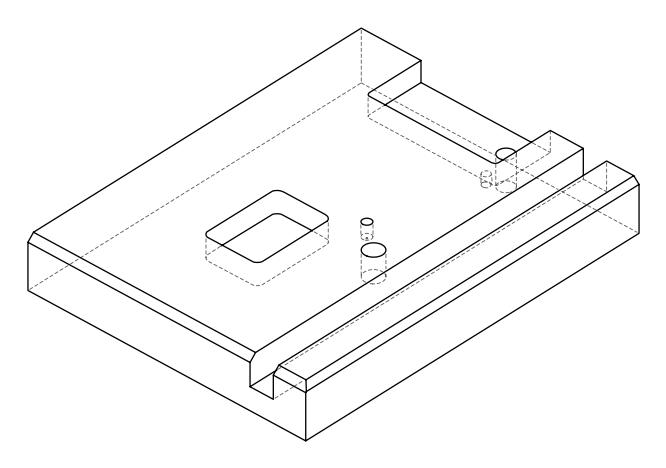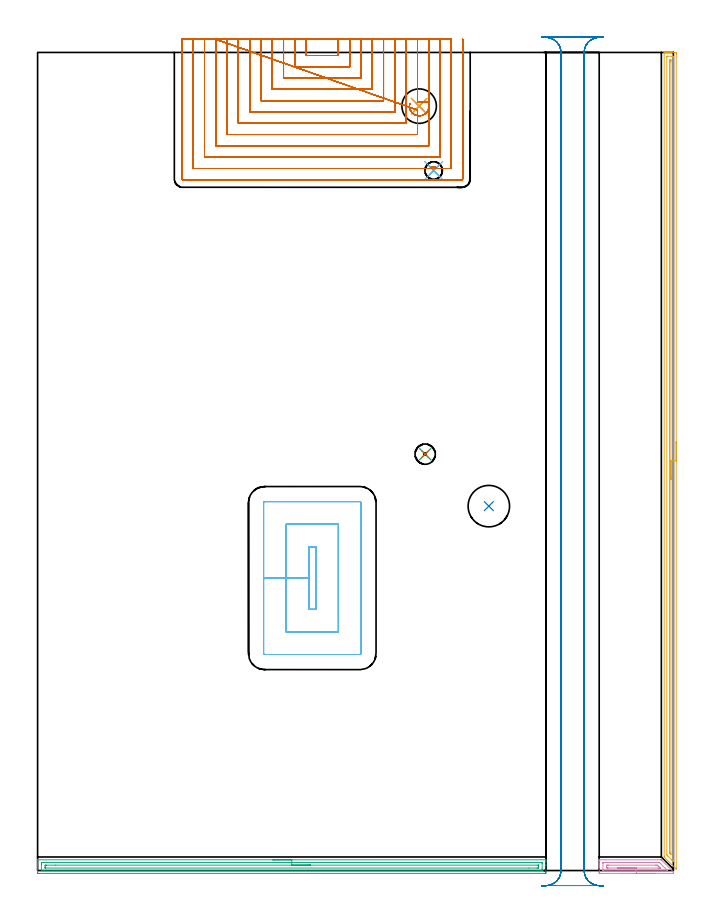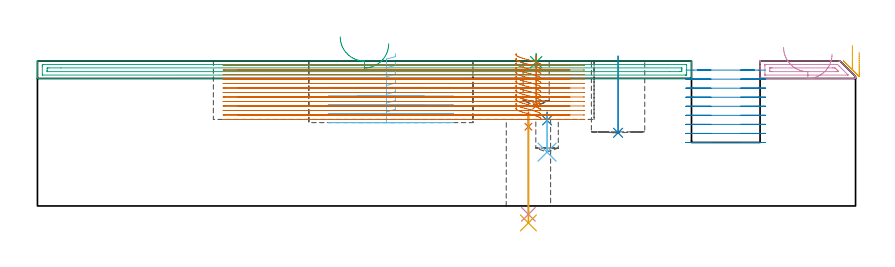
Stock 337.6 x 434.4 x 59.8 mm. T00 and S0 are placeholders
(PLAN: 14 operations, 9 tool changes, 145.6 min)
(1 SPOT_DRILL | STEP1HOLE | NXT0321_9005460120000 | 0.05 min | 2898 mm3)
(2 SPOT_DRILL_1 | STEP1POCKET | NXT0321_9005460120000 | 0.03 min | 2605 mm3)
(3 SPOT_DRILL_2 | STEP1POCKET_1 | NXT0321_9005460120000 | 0.03 min | 1 mm3)
(4 DRILL_THROUGH_HOLE_INTO_CENTER | STEP1HOLE | NXT0301_079 | 0.17 min | 3095 mm3)
(5 DRILL_TO_ENLARGE_THROUGH_HOLE | STEP1HOLE | UGT0301_252 | 0.19 min | 9708 mm3)
(6 DRILL_BLIND_HOLE_INTO_CENTER | STEP1POCKET | NXT0301_064 | 0.07 min | 878 mm3)
(7 DRILL_BLIND_HOLE_INTO_CENTER_1 | STEP1POCKET_1 | NXT0301_079 | 0.08 min | 1559 mm3)
(8 INDEXABLE_INSERT_DRILL_BLIND_HOLE_FROM_SOLID | STEP1POCKET_2 | NXT0302_015 | 0.13 min | 11138 mm3)
(9 AREA_MILL | FG_CHAMFER_SURFACE | UGT0205_001 | 6.67 min | 7117 mm3)
(10 AREA_MILL_1 | FG_CHAMFER_SURFACE_1 | UGT0205_001 | 1.07 min | 1134 mm3)
(11 AREA_MILL_2 | FG_CHAMFER_SURFACE_2 | UGT0205_001 | 10.5 min | 8778 mm3)
(12 MILL_RECTANGULAR_POCKET | POCKET_RECTANGULAR_STRAIGHT | NXT0201_012 | Follow Part, ap 4, ae 75% | 8.21 min | 165612 mm3)
(13 MILL_SLOT | SLOT_PARTIAL_RECTANGULAR | NXT0201_009 | Follow Part, ap 2, ae 75% | 100.29 min | 261845 mm3)
(14 MILL_RECTANGULAR_SLOT | SLOT_RECTANGULAR | NXT0201_012 | Follow Part, ap 4, ae 75% | 18.07 min | 412840 mm3)
(TOOL NXT0321_9005460120000 | NC Spot Drill, 142deg, 12mm, Carbide, Uncoated | D12 PA142 FL30 Z2)
(TOOL NXT0301_079 | Carbide Drill 10.8mm [860.1-1080-032A1-MM 2214] | D10.8 PA140 FL55 Z2)
(TOOL UGT0301_252 | Twist Drill 18.3 mm | D18.3 PA118 FL135 Z2)
(TOOL NXT0301_064 | Carbide Drill 9.3mm [860.1-0930-028A1-MM 2214] | D9.3 PA140 FL47 Z2)
(TOOL NXT0302_015 | Index. Insert Drill 22mm [880-D2200L25-03] | D22 PA176 FL66 Z2)
(TOOL UGT0205_001 | Chamfer Mill 20 x 3 x 45 deg. | D20 FL50 Z2)
(TOOL NXT0201_012 | ENDMILL 16mm [2P460-1600-NA 1630] | D16 FL38 Z6)
(TOOL NXT0201_009 | ENDMILL 8mm [2P460-0800-NA 1630] | D8 FL26 Z6)
(OP 1 SPOT_DRILL)
G17 G21 G94 G90
T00 M6
G54
G17 G0 G90 X202.6 Y405.9 S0 M3
G43 Z69.8 H0
G94 G81 G98 Z32.7 F250. R38.7
G80
M5
M2
(OP 2 SPOT_DRILL_1)
G17 G21 G94 G90
T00 M6
G54
G17 G0 G90 X210.3 Y371.7 S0 M3
G43 Z69.8 H0
G94 G81 G98 Z35.3 F250. R38.7
G80
M5
M2
(OP 3 SPOT_DRILL_2)
G17 G21 G94 G90
T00 M6
G54
G17 G0 G90 X205.8 Y221.1 S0 M3
G43 Z69.8 H0
G94 G81 G98 Z59.335 F250. R62.8
G80
M5
M2
(OP 4 DRILL_THROUGH_HOLE_INTO_CENTER)
G17 G21 G94 G90
T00 M6
G54
G17 G0 G90 X202.6 Y405.9 S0 M3
G43 Z69.8 H1
G94 G73 G98 Z-3.465 F250. Q9.791 R37.7
G80
M5
M2
(OP 5 DRILL_TO_ENLARGE_THROUGH_HOLE)
G17 G21 G94 G90
T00 M6
G54
G17 G0 G90 X202.6 Y405.9 S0 M3
G43 Z69.8 H0
G94 G81 G98 Z-6.998 F250. R37.7
G80
M5
M2
(OP 6 DRILL_BLIND_HOLE_INTO_CENTER)
G17 G21 G94 G90
T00 M6
G54
G17 G0 G90 X210.3 Y371.7 S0 M3
G43 Z69.8 H1
G94 G81 G98 Z22.2 F250. R37.7
G80
M5
M2
(OP 7 DRILL_BLIND_HOLE_INTO_CENTER_1)
G17 G21 G94 G90
T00 M6
G54
G17 G0 G90 X205.8 Y221.1 S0 M3
G43 Z69.8 H1
G94 G81 G98 Z41.4 F250. R61.8
G80
M5
M2
(OP 8 INDEXABLE_INSERT_DRILL_BLIND_HOLE_FROM_SOLID)
G17 G21 G94 G90
T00 M6
G54
G17 G0 G90 X239.6 Y193.5 S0 M3
G43 Z69.8 H1
G94 G81 G98 Z30.2 F250. R61.8
G80
M5
M2
(OP 9 AREA_MILL)
G17 G21 G94 G90
T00 M6
G54
G17 G0 G90 X124.95 Y5.7 S1061 M3
G43 Z69.8 H0
G94 G1 X124.988 Z68.928 F250.
X125.102 Z68.063
X125.291 Z67.212
X125.553 Z66.38
X125.887 Z65.574
X126.29 Z64.8
X126.758 Z64.064
X127.29 Z63.372
X127.879 Z62.729
X128.522 Z62.139
X129.214 Z61.608
X129.95 Z61.14
X130.724 Z60.737
X131.53 Z60.403
X132.362 Z60.141
X133.214 Z59.952
X134.078 Z59.838
X134.95 Z59.8
X269.738
X269.89 Y5.697 Z59.788
X269.893 Y5.679 Z59.77
X269.9 Y5.336 Z59.435
Y4.954 Z59.053
Y4.313 Z58.408
Y3.107 Z57.204
Y2.543 Z56.637
Y-0.716 Z53.381
X269.897 Y-0.998 Z53.099
X269.891 Y-1.491 Z52.606
X269.793 Y-1.494 Z52.603
X269.292 Y-1.5 Z52.6
X0.608
X0.107 Y-1.494 Z52.603
X0.009 Y-1.491 Z52.606
X0. Y-0.998 Z53.099
Y2.543 Z56.637
Y3.107 Z57.204
Y3.428 Z57.524
Y3.992 Z58.088
Y4.313 Z58.408
Y5.336 Z59.436
X0.007 Y5.679 Z59.77
X0.01 Y5.697 Z59.788
X0.162 Y5.7 Z59.8
X134.95
Y4.286 Z58.386
X267.728 Y4.285 Z58.385
X267.825 Y4.284 Z58.384
X267.873 Y4.281 Z58.381
X267.889 Y4.279 Z58.379
X267.891 Y4.265 Z58.365
X267.896 Y4.16 Z58.26
X267.899 Y3.923 Z58.023
Y0.772 Z54.872
X267.898 Y0.385 Z54.485
X267.89 Y-0.007 Z54.093
X267.876 Y-0.079 Z54.021
X267.831 Y-0.081 Z54.019
X267.723 Y-0.084 Z54.016
X267.507 Y-0.086 Z54.014
X267.48
X2.172 Y-0.085 Z54.015
X2.075 Y-0.084 Z54.016
X2.027 Y-0.081 Z54.019
X2.011 Y-0.079 Z54.021
X2.009 Y-0.065 Z54.035
X2.004 Y0.04 Z54.14
X2.001 Y0.277 Z54.377
Y3.428 Z57.528
X2.002 Y3.815 Z57.915
X2.01 Y4.207 Z58.307
X2.024 Y4.279 Z58.379
X2.069 Y4.281 Z58.381
X2.177 Y4.284 Z58.384
X2.393 Y4.286 Z58.386
X2.421
X134.95
Y2.871 Z56.971
X265.721
X265.832 Y2.869 Z56.969
X265.871 Y2.867 Z56.967
X265.886 Y2.866 Z56.966
X265.89 Y2.837 Z56.937
X265.895 Y2.719 Z56.819
X265.899 Y2.543 Z56.643
X265.9 Y2.366 Z56.466
X265.896 Y1.657 Z55.757
X265.893 Y1.487 Z55.587
X265.878 Y1.335 Z55.435
X265.721 Y1.334 Z55.434
X265.159 Y1.33 Z55.43
X260.879 Y1.328 Z55.428
X4.179 Y1.329 Z55.429
X4.068 Y1.331 Z55.431
X4.029 Y1.333 Z55.433
X4.014 Y1.334 Z55.434
X4.01 Y1.363 Z55.463
X4.005 Y1.48 Z55.58
X4.001 Y1.657 Z55.757
X4. Y1.834 Z55.934
X4.004 Y2.543 Z56.643
X4.007 Y2.712 Z56.812
X4.022 Y2.864 Z56.964
X4.179 Y2.866 Z56.966
X4.741 Y2.87 Z56.97
X9.673 Y2.871 Z56.971
X134.95
X135.822 Z57.01
X136.686 Z57.123
X137.538 Z57.312
X138.37 Z57.575
X139.176 Z57.908
X139.95 Z58.311
X140.686 Z58.78
X141.378 Z59.311
X142.021 Z59.9
X142.61 Z60.544
X143.142 Z61.236
X143.61 Z61.971
X144.013 Z62.745
X144.347 Z63.551
X144.609 Z64.383
X144.798 Z65.235
X144.912 Z66.1
X144.95 Z66.971
G0 Z69.8
M5
M2
(OP 10 AREA_MILL_1)
G17 G21 G94 G90
T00 M6
G54
G17 G0 G90 X327.9 Y-1.5 S1061 M3
G43 Z69.8 H0
Z62.6
G94 G1 X327.862 Z61.728 F250.
X327.748 Z60.863
X327.559 Z60.012
X327.297 Z59.18
X326.963 Z58.374
X326.56 Z57.6
X326.092 Z56.864
X325.56 Z56.172
X324.971 Z55.529
X324.328 Z54.939
X323.636 Z54.408
X322.9 Z53.94
X322.126 Z53.537
X321.32 Z53.203
X320.488 Z52.941
X319.636 Z52.752
X318.772 Z52.638
X317.9 Z52.6
X298.769
X298.27 Y-1.494 Z52.603
X298.208 Y-1.491 Z52.605
X298.2 Y-0.998 Z53.098
Y1.657 Z55.751
Y2.296 Z56.394
Y2.542 Z56.639
Y3.181 Z57.278
Y3.428 Z57.524
Y3.92 Z58.019
Y4.705 Z58.804
Y5.198 Z59.296
Y5.421 Z59.52
X298.207 Y5.684 Z59.776
X298.209 Y5.697 Z59.788
X298.324 Y5.7 Z59.8
X330.803
X331.206 Y5.698 Z59.787
X331.257 Y5.644 Z59.743
X331.26 Y5.64 Z59.74
X337.328 Y-0.427 Z53.671
X337.456 Y-0.555 Z53.541
X337.59 Y-0.694 Z53.404
X337.6 Y-0.758 Z53.342
Y-1.144 Z52.955
X337.59 Y-1.494 Z52.606
X337.54 Y-1.5 Z52.6
X317.9
Y-0.086 Z54.014
X300.521
X300.331 Y-0.082 Z54.018
X300.238 Y-0.079 Z54.021
X300.209 Y-0.07 Z54.03
X300.206 Y-0.042 Z54.058
X300.203 Y0.031 Z54.131
X300.2 Y0.234 Z54.334
Y3.774 Z57.874
X300.202 Y4.12 Z58.22
X300.206 Y4.219 Z58.319
X300.21 Y4.275 Z58.375
X300.227 Y4.279 Z58.379
X300.333 Y4.282 Z58.382
X300.548 Y4.286 Z58.386
X300.575
X329.94 Y4.285 Z58.385
X330.15 Y4.279 Z58.379
X330.575 Y3.869 Z57.969
X330.803 Y3.647 Z57.747
X334.362 Y0.088 Z54.188
X334.46 Y-0.012 Z54.088
X334.476 Y-0.03 Z54.07
X334.514 Y-0.079 Z54.021
X334.362 Y-0.085 Z54.015
X334.334
X317.9 Y-0.086 Z54.014
Y1.328 Z55.428
X303.218 Y1.329 Z55.429
X302.657 Y1.33 Z55.43
X302.328 Y1.333 Z55.433
X302.227 Y1.335 Z55.435
X302.21 Y1.53 Z55.63
X302.204 Y1.657 Z55.757
X302.201 Y1.784 Z55.884
Y2.542 Z56.642
X302.202 Y2.668 Z56.768
X302.209 Y2.797 Z56.897
X302.214 Y2.865 Z56.965
X302.246 Y2.867 Z56.967
X302.328 Y2.869 Z56.969
X302.887 Y2.871 Z56.971
X303.218
X328.133
X328.695 Y2.869 Z56.969
X329.023 Y2.864 Z56.964
X329.127 Y2.862 Z56.962
X329.236 Y2.757 Z56.857
X329.456 Y2.542 Z56.642
X329.913 Y2.088 Z56.188
X330.343 Y1.657 Z55.757
X330.483 Y1.513 Z55.613
X330.593 Y1.398 Z55.498
X330.65 Y1.335 Z55.435
X330.574 Y1.334 Z55.434
X330.242 Y1.33 Z55.43
X329.913 Y1.329 Z55.429
X329.354 Y1.328 Z55.428
X317.9
X317.028 Z55.466
X316.164 Z55.58
X315.312 Z55.769
X314.48 Z56.031
X313.674 Z56.365
X312.9 Z56.768
X312.164 Z57.237
X311.472 Z57.768
X310.829 Z58.357
X310.24 Z59.001
X309.708 Z59.693
X309.24 Z60.428
X308.837 Z61.202
X308.503 Z62.008
X308.241 Z62.84
X308.052 Z63.692
X307.938 Z64.557
X307.9 Z65.428
G0 Z69.8
M5
M2
(OP 11 AREA_MILL_2)
G17 G21 G94 G90
T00 M6
G54
G17 G0 G90 X339.1 Y227.6 S1061 M3
G43 Z69.8 H0
Z63.4
G94 G1 Y227.562 Z62.528 F250.
Y227.448 Z61.664
Y227.259 Z60.812
Y226.997 Z59.98
Y226.663 Z59.174
Y226.26 Z58.4
Y225.791 Z57.664
Y225.26 Z56.972
Y224.671 Z56.329
Y224.028 Z55.74
Y223.336 Z55.208
Y222.6 Z54.74
Y221.826 Z54.337
Y221.02 Z54.003
Y220.188 Z53.741
Y219.336 Z53.552
Y218.471 Z53.438
Y217.6 Z53.4
Y1.323
X339.099 Y0.971 Z53.401
X339.098 Y0.925 Z53.402
X339.091 Y0.813 Z53.405
X339.007 Y0.894 Z53.491
X338.928 Y0.971 Z53.569
X332.852 Y7.047 Z59.647
X332.747 Y7.155 Z59.752
X332.707 Y7.199 Z59.793
X332.7 Y7.671 Z59.8
Y434.229
X332.702 Y434.391 Z59.788
X332.736 Y434.4 Z59.755
X333.111 Z59.388
X333.446 Z59.054
X334.125 Z58.37
X335.352 Z57.145
X335.897 Z56.597
X336.514 Z55.982
X338.289 Z54.208
X338.563 Y434.398 Z53.934
X339.091 Y434.392 Z53.405
X339.094 Y434.317 Z53.403
X339.099 Y433.782 Z53.401
X339.1 Y433.242 Z53.4
Y217.6
X337.686 Z54.814
X337.685 Y4.98 Z54.815
X337.675 Y4.687 Z54.825
X337.362 Y4.991 Z55.138
X336.788 Y5.562 Z55.712
X336.466 Y5.884 Z56.034
X334.681 Y7.671 Z57.819
X334.125 Y8.237 Z58.375
X334.115 Y8.564 Z58.385
X334.114 Y8.575 Z58.386
Y432.006
X334.125 Y432.39 Z58.375
X334.612 Y432.398 Z57.888
X336.788 Y432.4 Z55.712
X337.276 Y432.398 Z55.224
X337.675 Y432.39 Z54.825
X337.686 Y431.996 Z54.814
Y431.985
Y217.6
X336.272 Z56.228
X336.271 Y9.457 Z56.229
X336.27 Y9.085 Z56.23
X336.266 Y8.564 Z56.234
X336.265 Y8.551 Z56.235
X336.242 Y8.564 Z56.258
X335.9 Y8.903 Z56.6
X335.625 Y9.183 Z56.875
X335.557 Y9.254 Z56.943
X335.535 Y9.291 Z56.965
X335.533 Y9.333 Z56.967
X335.531 Y9.457 Z56.969
X335.529 Y9.831 Z56.971
Y429.316
X335.53 Y429.689 Z56.97
X335.533 Y430.209 Z56.967
X335.535 Y430.386 Z56.965
X335.714 Y430.396 Z56.786
X335.9 Y430.398 Z56.6
X336.09 Y430.397 Z56.41
X336.216 Y430.393 Z56.284
X336.258 Y430.39 Z56.242
X336.265 Y430.376 Z56.235
X336.267 Y430.333 Z56.233
X336.27 Y430.209 Z56.23
X336.271 Y429.836 Z56.229
X336.272 Y429.316 Z56.228
Y217.6
Y216.728 Z56.266
Y215.863 Z56.38
Y215.012 Z56.569
Y214.18 Z56.832
Y213.374 Z57.165
Y212.6 Z57.568
Y211.864 Z58.037
Y211.172 Z58.568
Y210.529 Z59.157
Y209.939 Z59.801
Y209.408 Z60.493
Y208.94 Z61.228
Y208.537 Z62.002
Y208.203 Z62.808
Y207.941 Z63.64
Y207.752 Z64.492
Y207.638 Z65.357
Y207.6 Z66.228
G0 Z69.8
M5
M2
(OP 12 MILL_RECTANGULAR_POCKET)
G17 G21 G94 G90
T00 M6
G54
G17 G0 G90 X147.7 Y167.462 S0 M3
G43 Z69.8 H1
Z62.8
G94 G1 Y171.9 Z61.611 F250.
X144. Z60.619
Y155.3 Z56.171
Y138.7 F500.
X147.7
Y171.9
X144.
Y155.3
X132.
Y126.7
X159.7
Y183.9
X132.
Y155.3
X120.
Y115.3
G3 X120.6 Y114.7 R0.6
G1 X171.1
G3 X171.7 Y115.3 R0.6
G1 Y195.3
G3 X171.1 Y195.9 R0.6
G1 X120.6
G3 X120. Y195.3 R0.6
G1 Y155.3
Y154.3
G0 X147.7 Y167.462 Z59.171
G1 Y171.9 Z57.982 F250.
X144. Z56.991
Y155.3 Z52.543
Y138.7 F500.
X147.7
Y171.9
X144.
Y155.3
X132.
Y126.7
X159.7
Y183.9
X132.
Y155.3
X120.
Y115.3
G3 X120.6 Y114.7 R0.6
G1 X171.1
G3 X171.7 Y115.3 R0.6
G1 Y195.3
G3 X171.1 Y195.9 R0.6
G1 X120.6
G3 X120. Y195.3 R0.6
G1 Y155.3
Y154.3
G0 X147.7 Y167.462 Z55.543
G1 Y171.9 Z54.354 F250.
X144. Z53.362
Y155.3 Z48.914
Y138.7 F500.
X147.7
Y171.9
X144.
Y155.3
X132.
Y126.7
X159.7
Y183.9
X132.
Y155.3
X120.
Y115.3
G3 X120.6 Y114.7 R0.6
G1 X171.1
G3 X171.7 Y115.3 R0.6
G1 Y195.3
G3 X171.1 Y195.9 R0.6
G1 X120.6
G3 X120. Y195.3 R0.6
G1 Y155.3
Y154.3
G0 X147.7 Y167.462 Z51.914
G1 Y171.9 Z50.725 F250.
X144. Z49.734
Y155.3 Z45.286
Y138.7 F500.
X147.7
Y171.9
X144.
Y155.3
X132.
Y126.7
X159.7
Y183.9
X132.
Y155.3
X120.
Y115.3
G3 X120.6 Y114.7 R0.6
G1 X171.1
G3 X171.7 Y115.3 R0.6
G1 Y195.3
G3 X171.1 Y195.9 R0.6
G1 X120.6
G3 X120. Y195.3 R0.6
G1 Y155.3
Y154.3
G0 X147.7 Y167.462 Z48.286
G1 Y171.9 Z47.096 F250.
X144. Z46.105
Y155.3 Z41.657
Y138.7 F500.
X147.7
Y171.9
X144.
Y155.3
X132.
Y126.7
X159.7
Y183.9
X132.
Y155.3
X120.
Y115.3
G3 X120.6 Y114.7 R0.6
G1 X171.1
G3 X171.7 Y115.3 R0.6
G1 Y195.3
G3 X171.1 Y195.9 R0.6
G1 X120.6
G3 X120. Y195.3 R0.6
G1 Y155.3
Y154.3
G0 X147.7 Y167.462 Z44.657
G1 Y171.9 Z43.468 F250.
X144. Z42.477
Y155.3 Z38.029
Y138.7 F500.
X147.7
Y171.9
X144.
Y155.3
X132.
Y126.7
X159.7
Y183.9
X132.
Y155.3
X120.
Y115.3
G3 X120.6 Y114.7 R0.6
G1 X171.1
G3 X171.7 Y115.3 R0.6
G1 Y195.3
G3 X171.1 Y195.9 R0.6
G1 X120.6
G3 X120. Y195.3 R0.6
G1 Y155.3
Y154.3
G0 X147.7 Y167.462 Z41.029
G1 Y171.9 Z39.839 F250.
X144. Z38.848
Y155.3 Z34.4
Y138.7 F500.
X147.7
Y171.9
X144.
Y155.3
X132.
Y126.7
X159.7
Y183.9
X132.
Y155.3
X120.
Y115.3
G3 X120.6 Y114.7 R0.6
G1 X171.1
G3 X171.7 Y115.3 R0.6
G1 Y195.3
G3 X171.1 Y195.9 R0.6
G1 X120.6
G3 X120. Y195.3 R0.6
G1 Y155.3
Y154.3
G0 Z69.8
M5
M2
(OP 13 MILL_SLOT)
G17 G21 G94 G90
T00 M6
G54
G17 G0 G90 X142.6 Y441.4 S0 M3
G43 Z69.8 H1
Z57.946
G94 G1 Y438.4 F250.
Y432.8 F500.
X159.7
Y438.4
Y441.4 F250.
X136.6
Y438.4
Y426.8 F500.
X165.7
Y438.4
Y441.4 F250.
X130.6
Y438.4
Y420.8 F500.
X171.7
Y438.4
Y441.4 F250.
X124.6
Y438.4
Y414.8 F500.
X177.7
Y438.4
Y441.4 F250.
X118.6
Y438.4
Y408.8 F500.
X183.7
Y438.4
Y441.4 F250.
X112.6
Y438.4
Y402.8 F500.
X189.7
Y438.4
Y441.4 F250.
X106.6
Y438.4
Y396.8 F500.
X195.7
Y438.4
Y441.4 F250.
X100.6
Y438.4
Y390.8 F500.
X201.7
Y400.835
Y403.835 F250.
X94.6 Y441.4 F500.
Y438.4 F250.
Y384.8 F500.
X207.7
Y405.223
Y408.223 F250.
X201.7 Y407.959
Y410.959
Y438.4 F500.
Y441.4 F250.
G0 X197.627 Y407.177 Z62.8
G1 X197.536 Y406.843 Z62.707
X197.45 Y405.982 Z62.475
X197.507 Y405.118 Z62.243
X197.705 Y404.276 Z62.012
X197.824 Y403.976 Z61.925
X198.107 Y403.391 Z61.751
X198.298 Y403.072 Z61.651
X198.35 Y402.994 Z61.626
X198.775 Y402.461 Z61.444
X199.292 Y401.96 Z61.251
X199.538 Y401.754 Z61.165
X200.224 Y401.326 Z60.948
X200.969 Y401.011 Z60.731
X201.753 Y400.816 Z60.515
X202.559 Y400.745 Z60.298
X203.365 Y400.802 Z60.081
X203.68 Y400.869 Z59.995
X203.995 Y400.938 Z59.909
X204.811 Y401.248 Z59.675
X205.565 Y401.691 Z59.441
X206.234 Y402.253 Z59.207
X206.8 Y402.919 Z58.972
X207.246 Y403.67 Z58.738
X207.369 Y403.968 Z58.652
X207.466 Y404.205 Z58.583
X207.54 Y404.45 Z58.515
X207.629 Y404.759 Z58.428
X207.737 Y405.49 Z58.23
X207.741 Y406.23 Z58.032
X207.7 Y406.549 Z57.946
Y438.4 F500.
Y441.4 F250.
X88.6
Y438.4
Y378.8 F500.
X213.7
Y438.4
Y441.4 F250.
X82.6
Y438.4
Y372.8 F500.
X208.64
X208.68 Y372.866
X208.993 Y373.203
G2 X211.178 Y373.492 R2.04
G1 X211.56 Y373.235
X211.855 Y372.934
X211.943 Y372.8
X219.7
Y438.4
Y441.4 F250.
X76.6
Y438.4
Y367.2 F500.
G3 X77. Y366.8 R0.4
G1 X225.3
G3 X225.7 Y367.2 R0.4
G1 Y438.4
Y441.4 F250.
G0 X142.6 Z56.092
G1 Y438.4
Y432.8 F500.
X159.7
Y438.4
Y441.4 F250.
X136.6
Y438.4
Y426.8 F500.
X165.7
Y438.4
Y441.4 F250.
X130.6
Y438.4
Y420.8 F500.
X171.7
Y438.4
Y441.4 F250.
X124.6
Y438.4
Y414.8 F500.
X177.7
Y438.4
Y441.4 F250.
X118.6
Y438.4
Y408.8 F500.
X183.7
Y438.4
Y441.4 F250.
X112.6
Y438.4
Y402.8 F500.
X189.7
Y438.4
Y441.4 F250.
X106.6
Y438.4
Y396.8 F500.
X195.7
Y438.4
Y441.4 F250.
X100.6
Y438.4
Y390.8 F500.
X201.7
Y400.835
Y403.835 F250.
X94.6 Y441.4 F500.
Y438.4 F250.
Y384.8 F500.
X207.7
Y405.223
Y408.223 F250.
X201.7 Y407.959
Y410.959
Y438.4 F500.
Y441.4 F250.
G0 X197.619 Y407.179 Z60.946
G1 X197.492 Y406.56 Z60.777
X197.45 Y405.791 Z60.571
X197.522 Y405.024 Z60.364
X197.705 Y404.276 Z60.158
X197.824 Y403.976 Z60.071
X198.107 Y403.391 Z59.897
X198.298 Y403.072 Z59.797
X198.35 Y402.994 Z59.772
X198.774 Y402.463 Z59.59
X199.29 Y401.963 Z59.398
X199.535 Y401.756 Z59.312
X200.288 Y401.293 Z59.075
X201.109 Y400.966 Z58.838
X201.974 Y400.784 Z58.601
X202.857 Y400.751 Z58.364
X203.177 Y400.787 Z58.278
X203.43 Y400.815 Z58.21
X203.68 Y400.869 Z58.142
X203.995 Y400.938 Z58.055
X204.757 Y401.223 Z57.837
X205.465 Y401.622 Z57.619
X206.103 Y402.127 Z57.401
X206.655 Y402.725 Z57.183
X207.106 Y403.402 Z56.965
X207.447 Y404.141 Z56.747
X207.54 Y404.45 Z56.661
X207.629 Y404.759 Z56.575
X207.737 Y405.49 Z56.377
X207.741 Y406.23 Z56.179
X207.7 Y406.549 Z56.092
Y438.4 F500.
Y441.4 F250.
X88.6
Y438.4
Y378.8 F500.
X213.7
Y438.4
Y441.4 F250.
X82.6
Y438.4
Y372.8 F500.
X208.64
X208.68 Y372.866
X208.993 Y373.203
G2 X211.178 Y373.492 R2.04
G1 X211.56 Y373.235
X211.855 Y372.934
X211.943 Y372.8
X219.7
Y438.4
Y441.4 F250.
X76.6
Y438.4
Y367.2 F500.
G3 X77. Y366.8 R0.4
G1 X225.3
G3 X225.7 Y367.2 R0.4
G1 Y438.4
Y441.4 F250.
G0 X142.6 Z54.238
G1 Y438.4
Y432.8 F500.
X159.7
Y438.4
Y441.4 F250.
X136.6
Y438.4
Y426.8 F500.
X165.7
Y438.4
Y441.4 F250.
X130.6
Y438.4
Y420.8 F500.
X171.7
Y438.4
Y441.4 F250.
X124.6
Y438.4
Y414.8 F500.
X177.7
Y438.4
Y441.4 F250.
X118.6
Y438.4
Y408.8 F500.
X183.7
Y438.4
Y441.4 F250.
X112.6
Y438.4
Y402.8 F500.
X189.7
Y438.4
Y441.4 F250.
X106.6
Y438.4
Y396.8 F500.
X195.7
Y438.4
Y441.4 F250.
X100.6
Y438.4
Y390.8 F500.
X201.7
Y400.835
Y403.835 F250.
X94.6 Y441.4 F500.
Y438.4 F250.
Y384.8 F500.
X207.7
Y405.223
Y408.223 F250.
X201.7 Y407.959
Y410.959
Y438.4 F500.
Y441.4 F250.
G0 X197.619 Y407.179 Z59.092
G1 X197.492 Y406.561 Z58.923
X197.45 Y405.792 Z58.717
X197.522 Y405.024 Z58.51
X197.705 Y404.276 Z58.304
X197.824 Y403.976 Z58.217
X198.107 Y403.391 Z58.043
X198.298 Y403.072 Z57.944
X198.35 Y402.994 Z57.918
X198.774 Y402.463 Z57.736
X199.29 Y401.963 Z57.544
X199.535 Y401.756 Z57.458
X200.29 Y401.293 Z57.221
X201.112 Y400.965 Z56.983
X201.979 Y400.783 Z56.746
X202.863 Y400.752 Z56.509
X203.182 Y400.788 Z56.423
X203.433 Y400.816 Z56.355
X203.68 Y400.869 Z56.288
X203.995 Y400.938 Z56.201
X204.757 Y401.223 Z55.983
X205.465 Y401.622 Z55.765
X206.103 Y402.127 Z55.547
X206.655 Y402.725 Z55.329
X207.106 Y403.402 Z55.111
X207.447 Y404.141 Z54.894
X207.54 Y404.45 Z54.807
X207.629 Y404.759 Z54.721
X207.737 Y405.49 Z54.523
X207.741 Y406.23 Z54.325
X207.7 Y406.549 Z54.238
Y438.4 F500.
Y441.4 F250.
X88.6
Y438.4
Y378.8 F500.
X213.7
Y438.4
Y441.4 F250.
X82.6
Y438.4
Y372.8 F500.
X208.64
X208.68 Y372.866
X208.993 Y373.203
G2 X211.178 Y373.492 R2.04
G1 X211.559 Y373.235
X211.857 Y372.931
X211.943 Y372.8
X219.7
Y438.4
Y441.4 F250.
X76.6
Y438.4
Y367.2 F500.
G3 X77. Y366.8 R0.4
G1 X225.3
G3 X225.7 Y367.2 R0.4
G1 Y438.4
Y441.4 F250.
G0 X142.6 Z52.385
G1 Y438.4
Y432.8 F500.
X159.7
Y438.4
Y441.4 F250.
X136.6
Y438.4
Y426.8 F500.
X165.7
Y438.4
Y441.4 F250.
X130.6
Y438.4
Y420.8 F500.
X171.7
Y438.4
Y441.4 F250.
X124.6
Y438.4
Y414.8 F500.
X177.7
Y438.4
Y441.4 F250.
X118.6
Y438.4
Y408.8 F500.
X183.7
Y438.4
Y441.4 F250.
X112.6
Y438.4
Y402.8 F500.
X189.7
Y438.4
Y441.4 F250.
X106.6
Y438.4
Y396.8 F500.
X195.7
Y438.4
Y441.4 F250.
X100.6
Y438.4
Y390.8 F500.
X201.7
Y400.835
Y403.835 F250.
X94.6 Y441.4 F500.
Y438.4 F250.
Y384.8 F500.
X207.7
Y405.223
Y408.223 F250.
X201.7 Y407.959
Y410.959
Y438.4 F500.
Y441.4 F250.
G0 X197.627 Y407.176 Z57.238
G1 X197.536 Y406.843 Z57.146
X197.45 Y405.982 Z56.914
X197.507 Y405.118 Z56.682
X197.705 Y404.276 Z56.45
X197.824 Y403.976 Z56.364
X198.107 Y403.391 Z56.19
X198.298 Y403.072 Z56.09
X198.35 Y402.994 Z56.065
X198.775 Y402.461 Z55.882
X199.292 Y401.96 Z55.689
X199.538 Y401.754 Z55.603
X200.224 Y401.326 Z55.387
X200.969 Y401.011 Z55.17
X201.753 Y400.816 Z54.953
X202.559 Y400.745 Z54.737
X203.365 Y400.802 Z54.52
X203.68 Y400.869 Z54.434
X203.995 Y400.938 Z54.348
X204.757 Y401.222 Z54.13
X205.465 Y401.622 Z53.912
X206.103 Y402.127 Z53.694
X206.655 Y402.725 Z53.476
X207.106 Y403.402 Z53.258
X207.447 Y404.141 Z53.04
X207.54 Y404.45 Z52.953
X207.629 Y404.759 Z52.867
X207.737 Y405.49 Z52.669
X207.741 Y406.23 Z52.471
X207.7 Y406.549 Z52.385
Y438.4 F500.
Y441.4 F250.
X88.6
Y438.4
Y378.8 F500.
X213.7
Y438.4
Y441.4 F250.
X82.6
Y438.4
Y372.8 F500.
X208.64
X208.68 Y372.866
X208.993 Y373.203
G2 X211.178 Y373.492 R2.04
G1 X211.559 Y373.235
X211.857 Y372.931
X211.943 Y372.8
X219.7
Y438.4
Y441.4 F250.
X76.6
Y438.4
Y367.2 F500.
G3 X77. Y366.8 R0.4
G1 X225.3
G3 X225.7 Y367.2 R0.4
G1 Y438.4
Y441.4 F250.
G0 X142.6 Z50.531
G1 Y438.4
Y432.8 F500.
X159.7
Y438.4
Y441.4 F250.
X136.6
Y438.4
Y426.8 F500.
X165.7
Y438.4
Y441.4 F250.
X130.6
Y438.4
Y420.8 F500.
X171.7
Y438.4
Y441.4 F250.
X124.6
Y438.4
Y414.8 F500.
X177.7
Y438.4
Y441.4 F250.
X118.6
Y438.4
Y408.8 F500.
X183.7
Y438.4
Y441.4 F250.
X112.6
Y438.4
Y402.8 F500.
X189.7
Y438.4
Y441.4 F250.
X106.6
Y438.4
Y396.8 F500.
X195.7
Y438.4
Y441.4 F250.
X100.6
Y438.4
Y390.8 F500.
X201.7
Y400.835
Y403.835 F250.
X94.6 Y441.4 F500.
Y438.4 F250.
Y384.8 F500.
X207.7
Y405.223
Y408.223 F250.
X201.7 Y407.959
Y410.959
Y438.4 F500.
Y441.4 F250.
G0 X197.627 Y407.176 Z55.385
G1 X197.536 Y406.843 Z55.292
X197.45 Y405.982 Z55.06
X197.507 Y405.118 Z54.828
X197.705 Y404.276 Z54.596
X197.824 Y403.976 Z54.51
X198.107 Y403.391 Z54.336
X198.298 Y403.072 Z54.236
X198.35 Y402.994 Z54.211
X198.775 Y402.461 Z54.028
X199.292 Y401.96 Z53.836
X199.538 Y401.754 Z53.75
X200.224 Y401.326 Z53.533
X200.969 Y401.011 Z53.316
X201.753 Y400.816 Z53.1
X202.559 Y400.745 Z52.883
X203.365 Y400.802 Z52.666
X203.68 Y400.869 Z52.58
X203.995 Y400.938 Z52.494
X204.757 Y401.222 Z52.276
X205.465 Y401.622 Z52.058
X206.103 Y402.127 Z51.84
X206.655 Y402.725 Z51.622
X207.106 Y403.402 Z51.404
X207.447 Y404.141 Z51.186
X207.54 Y404.45 Z51.099
X207.629 Y404.759 Z51.013
X207.737 Y405.49 Z50.815
X207.741 Y406.23 Z50.617
X207.7 Y406.549 Z50.531
Y438.4 F500.
Y441.4 F250.
X88.6
Y438.4
Y378.8 F500.
X213.7
Y438.4
Y441.4 F250.
X82.6
Y438.4
Y372.8 F500.
X208.64
X208.68 Y372.866
X208.993 Y373.203
G2 X211.178 Y373.492 R2.04
G1 X211.56 Y373.235
X211.855 Y372.934
X211.943 Y372.8
X219.7
Y438.4
Y441.4 F250.
X76.6
Y438.4
Y367.2 F500.
G3 X77. Y366.8 R0.4
G1 X225.3
G3 X225.7 Y367.2 R0.4
G1 Y438.4
Y441.4 F250.
G0 X142.6 Z48.677
G1 Y438.4
Y432.8 F500.
X159.7
Y438.4
Y441.4 F250.
X136.6
Y438.4
Y426.8 F500.
X165.7
Y438.4
Y441.4 F250.
X130.6
Y438.4
Y420.8 F500.
X171.7
Y438.4
Y441.4 F250.
X124.6
Y438.4
Y414.8 F500.
X177.7
Y438.4
Y441.4 F250.
X118.6
Y438.4
Y408.8 F500.
X183.7
Y438.4
Y441.4 F250.
X112.6
Y438.4
Y402.8 F500.
X189.7
Y438.4
Y441.4 F250.
X106.6
Y438.4
Y396.8 F500.
X195.7
Y438.4
Y441.4 F250.
X100.6
Y438.4
Y390.8 F500.
X201.7
Y400.835
Y403.835 F250.
X94.6 Y441.4 F500.
Y438.4 F250.
Y384.8 F500.
X207.7
Y405.223
Y408.223 F250.
X201.7 Y407.959
Y410.959
Y438.4 F500.
Y441.4 F250.
G0 X197.627 Y407.176 Z53.531
G1 X197.536 Y406.843 Z53.438
X197.45 Y405.982 Z53.206
X197.507 Y405.118 Z52.974
X197.705 Y404.276 Z52.743
X197.824 Y403.976 Z52.656
X198.107 Y403.391 Z52.482
X198.298 Y403.072 Z52.382
X198.35 Y402.994 Z52.357
X198.775 Y402.461 Z52.175
X199.292 Y401.96 Z51.982
X199.538 Y401.754 Z51.896
X200.224 Y401.326 Z51.679
X200.969 Y401.011 Z51.462
X201.753 Y400.816 Z51.246
X202.559 Y400.745 Z51.029
X203.365 Y400.802 Z50.812
X203.68 Y400.869 Z50.726
X203.995 Y400.938 Z50.64
X204.757 Y401.222 Z50.422
X205.465 Y401.622 Z50.204
X206.103 Y402.127 Z49.986
X206.655 Y402.725 Z49.768
X207.106 Y403.402 Z49.55
X207.447 Y404.141 Z49.332
X207.54 Y404.45 Z49.246
X207.629 Y404.759 Z49.159
X207.737 Y405.49 Z48.961
X207.741 Y406.23 Z48.763
X207.7 Y406.549 Z48.677
Y438.4 F500.
Y441.4 F250.
X88.6
Y438.4
Y378.8 F500.
X213.7
Y438.4
Y441.4 F250.
X82.6
Y438.4
Y372.8 F500.
X208.64
X208.68 Y372.866
X208.993 Y373.203
G2 X211.178 Y373.492 R2.04
G1 X211.56 Y373.235
X211.855 Y372.934
X211.943 Y372.8
X219.7
Y438.4
Y441.4 F250.
X76.6
Y438.4
Y367.2 F500.
G3 X77. Y366.8 R0.4
G1 X225.3
G3 X225.7 Y367.2 R0.4
G1 Y438.4
Y441.4 F250.
G0 X142.6 Z46.823
G1 Y438.4
Y432.8 F500.
X159.7
Y438.4
Y441.4 F250.
X136.6
Y438.4
Y426.8 F500.
X165.7
Y438.4
Y441.4 F250.
X130.6
Y438.4
Y420.8 F500.
X171.7
Y438.4
Y441.4 F250.
X124.6
Y438.4
Y414.8 F500.
X177.7
Y438.4
Y441.4 F250.
X118.6
Y438.4
Y408.8 F500.
X183.7
Y438.4
Y441.4 F250.
X112.6
Y438.4
Y402.8 F500.
X189.7
Y438.4
Y441.4 F250.
X106.6
Y438.4
Y396.8 F500.
X195.7
Y438.4
Y441.4 F250.
X100.6
Y438.4
Y390.8 F500.
X201.7
Y400.835
Y403.835 F250.
X94.6 Y441.4 F500.
Y438.4 F250.
Y384.8 F500.
X207.7
Y405.223
Y408.223 F250.
X201.7 Y407.959
Y410.959
Y438.4 F500.
Y441.4 F250.
G0 X197.627 Y407.176 Z51.677
G1 X197.536 Y406.843 Z51.584
X197.45 Y405.982 Z51.352
X197.507 Y405.118 Z51.121
X197.705 Y404.276 Z50.889
X197.824 Y403.976 Z50.802
X198.107 Y403.391 Z50.628
X198.298 Y403.072 Z50.528
X198.35 Y402.994 Z50.503
X198.775 Y402.461 Z50.321
X199.292 Y401.96 Z50.128
X199.538 Y401.754 Z50.042
X200.224 Y401.326 Z49.825
X200.969 Y401.011 Z49.609
X201.753 Y400.816 Z49.392
X202.559 Y400.745 Z49.175
X203.365 Y400.802 Z48.959
X203.68 Y400.869 Z48.873
X203.995 Y400.938 Z48.786
X204.757 Y401.223 Z48.568
X205.465 Y401.622 Z48.35
X206.103 Y402.127 Z48.132
X206.654 Y402.726 Z47.914
X207.106 Y403.402 Z47.696
X207.447 Y404.141 Z47.478
X207.54 Y404.45 Z47.392
X207.629 Y404.759 Z47.305
X207.737 Y405.49 Z47.107
X207.741 Y406.23 Z46.909
X207.7 Y406.549 Z46.823
Y438.4 F500.
Y441.4 F250.
X88.6
Y438.4
Y378.8 F500.
X213.7
Y438.4
Y441.4 F250.
X82.6
Y438.4
Y372.8 F500.
X208.64
X208.68 Y372.866
X208.993 Y373.203
G2 X211.178 Y373.492 R2.04
G1 X211.56 Y373.235
X211.855 Y372.934
X211.943 Y372.8
X219.7
Y438.4
Y441.4 F250.
X76.6
Y438.4
Y367.2 F500.
G3 X77. Y366.8 R0.4
G1 X225.3
G3 X225.7 Y367.2 R0.4
G1 Y438.4
Y441.4 F250.
G0 X142.6 Z44.969
G1 Y438.4
Y432.8 F500.
X159.7
Y438.4
Y441.4 F250.
X136.6
Y438.4
Y426.8 F500.
X165.7
Y438.4
Y441.4 F250.
X130.6
Y438.4
Y420.8 F500.
X171.7
Y438.4
Y441.4 F250.
X124.6
Y438.4
Y414.8 F500.
X177.7
Y438.4
Y441.4 F250.
X118.6
Y438.4
Y408.8 F500.
X183.7
Y438.4
Y441.4 F250.
X112.6
Y438.4
Y402.8 F500.
X189.7
Y438.4
Y441.4 F250.
X106.6
Y438.4
Y396.8 F500.
X195.7
Y438.4
Y441.4 F250.
X100.6
Y438.4
Y390.8 F500.
X201.7
Y400.835
Y403.835 F250.
X94.6 Y441.4 F500.
Y438.4 F250.
Y384.8 F500.
X207.7
Y405.223
Y408.223 F250.
X201.7 Y407.959
Y410.959
Y438.4 F500.
Y441.4 F250.
G0 X197.627 Y407.177 Z49.823
G1 X197.536 Y406.843 Z49.73
X197.45 Y405.982 Z49.498
X197.507 Y405.118 Z49.267
X197.705 Y404.276 Z49.035
X197.824 Y403.976 Z48.948
X198.107 Y403.391 Z48.774
X198.298 Y403.072 Z48.674
X198.35 Y402.994 Z48.649
X198.772 Y402.465 Z48.468
X199.293 Y401.96 Z48.274
X199.539 Y401.753 Z48.188
X200.29 Y401.292 Z47.951
X201.109 Y400.966 Z47.715
X201.972 Y400.784 Z47.479
X202.853 Y400.751 Z47.243
X203.172 Y400.787 Z47.156
X203.428 Y400.815 Z47.088
X203.68 Y400.869 Z47.019
X203.995 Y400.938 Z46.932
X204.757 Y401.223 Z46.714
X205.465 Y401.622 Z46.496
X206.103 Y402.127 Z46.278
X206.654 Y402.726 Z46.06
X207.106 Y403.402 Z45.842
X207.447 Y404.141 Z45.624
X207.54 Y404.45 Z45.538
X207.629 Y404.759 Z45.452
X207.737 Y405.49 Z45.254
X207.741 Y406.23 Z45.055
X207.7 Y406.549 Z44.969
Y438.4 F500.
Y441.4 F250.
X88.6
Y438.4
Y378.8 F500.
X213.7
Y438.4
Y441.4 F250.
X82.6
Y438.4
Y372.8 F500.
X208.64
X208.68 Y372.866
X208.993 Y373.203
G2 X211.178 Y373.492 R2.04
G1 X211.56 Y373.235
X211.855 Y372.934
X211.943 Y372.8
X219.7
Y438.4
Y441.4 F250.
X76.6
Y438.4
Y367.2 F500.
G3 X77. Y366.8 R0.4
G1 X225.3
G3 X225.7 Y367.2 R0.4
G1 Y438.4
Y441.4 F250.
G0 X142.6 Z43.115
G1 Y438.4
Y432.8 F500.
X159.7
Y438.4
Y441.4 F250.
X136.6
Y438.4
Y426.8 F500.
X165.7
Y438.4
Y441.4 F250.
X130.6
Y438.4
Y420.8 F500.
X171.7
Y438.4
Y441.4 F250.
X124.6
Y438.4
Y414.8 F500.
X177.7
Y438.4
Y441.4 F250.
X118.6
Y438.4
Y408.8 F500.
X183.7
Y438.4
Y441.4 F250.
X112.6
Y438.4
Y402.8 F500.
X189.7
Y438.4
Y441.4 F250.
X106.6
Y438.4
Y396.8 F500.
X195.7
Y438.4
Y441.4 F250.
X100.6
Y438.4
Y390.8 F500.
X201.7
Y400.835
Y403.835 F250.
X94.6 Y441.4 F500.
Y438.4 F250.
Y384.8 F500.
X207.7
Y405.223
Y408.223 F250.
X201.7 Y407.959
Y410.959
Y438.4 F500.
Y441.4 F250.
G0 X197.619 Y407.179 Z47.969
G1 X197.492 Y406.561 Z47.8
X197.45 Y405.791 Z47.594
X197.522 Y405.024 Z47.387
X197.705 Y404.276 Z47.181
X197.824 Y403.976 Z47.094
X198.107 Y403.391 Z46.92
X198.298 Y403.072 Z46.821
X198.35 Y402.994 Z46.795
X198.772 Y402.465 Z46.614
X199.291 Y401.962 Z46.421
X199.537 Y401.755 Z46.334
X200.29 Y401.293 Z46.098
X201.11 Y400.966 Z45.861
X201.975 Y400.784 Z45.624
X202.858 Y400.751 Z45.387
X203.177 Y400.787 Z45.301
X203.43 Y400.815 Z45.233
X203.68 Y400.869 Z45.165
X203.995 Y400.938 Z45.078
X204.757 Y401.223 Z44.86
X205.465 Y401.622 Z44.642
X206.103 Y402.127 Z44.424
X206.654 Y402.725 Z44.206
X207.106 Y403.402 Z43.988
X207.447 Y404.141 Z43.77
X207.54 Y404.45 Z43.684
X207.629 Y404.759 Z43.598
X207.737 Y405.49 Z43.4
X207.741 Y406.23 Z43.202
X207.7 Y406.549 Z43.115
Y438.4 F500.
Y441.4 F250.
X88.6
Y438.4
Y378.8 F500.
X213.7
Y438.4
Y441.4 F250.
X82.6
Y438.4
Y372.8 F500.
X208.64
X208.68 Y372.866
X208.993 Y373.203
G2 X211.178 Y373.492 R2.04
G1 X211.56 Y373.235
X211.855 Y372.934
X211.943 Y372.8
X219.7
Y438.4
Y441.4 F250.
X76.6
Y438.4
Y367.2 F500.
G3 X77. Y366.8 R0.4
G1 X225.3
G3 X225.7 Y367.2 R0.4
G1 Y438.4
Y441.4 F250.
G0 X142.6 Z41.262
G1 Y438.4
Y432.8 F500.
X159.7
Y438.4
Y441.4 F250.
X136.6
Y438.4
Y426.8 F500.
X165.7
Y438.4
Y441.4 F250.
X130.6
Y438.4
Y420.8 F500.
X171.7
Y438.4
Y441.4 F250.
X124.6
Y438.4
Y414.8 F500.
X177.7
Y438.4
Y441.4 F250.
X118.6
Y438.4
Y408.8 F500.
X183.7
Y438.4
Y441.4 F250.
X112.6
Y438.4
Y402.8 F500.
X189.7
Y438.4
Y441.4 F250.
X106.6
Y438.4
Y396.8 F500.
X195.7
Y438.4
Y441.4 F250.
X100.6
Y438.4
Y390.8 F500.
X201.7
Y400.835
Y403.835 F250.
X94.6 Y441.4 F500.
Y438.4 F250.
Y384.8 F500.
X207.7
Y405.223
Y408.223 F250.
X201.7 Y407.959
Y410.959
Y438.4 F500.
Y441.4 F250.
G0 X197.625 Y407.176 Z46.115
G1 X197.554 Y406.933 Z46.047
X197.452 Y406.064 Z45.813
X197.461 Y405.741 Z45.726
X197.471 Y405.418 Z45.64
X197.557 Y404.838 Z45.483
X197.707 Y404.271 Z45.325
X197.827 Y403.971 Z45.239
X197.873 Y403.875 Z45.211
X198.107 Y403.391 Z45.067
X198.291 Y403.083 Z44.97
X198.354 Y402.99 Z44.94
X198.614 Y402.664 Z44.829
X198.774 Y402.463 Z44.76
X199.29 Y401.962 Z44.567
X199.536 Y401.756 Z44.481
X200.289 Y401.293 Z44.244
X201.109 Y400.966 Z44.007
X201.974 Y400.784 Z43.771
X202.857 Y400.751 Z43.534
X203.176 Y400.787 Z43.448
X203.43 Y400.815 Z43.379
X203.68 Y400.869 Z43.311
X203.995 Y400.938 Z43.225
X204.757 Y401.223 Z43.007
X205.465 Y401.622 Z42.789
X206.103 Y402.127 Z42.571
X206.655 Y402.725 Z42.353
X207.106 Y403.402 Z42.135
X207.447 Y404.141 Z41.917
X207.54 Y404.45 Z41.83
X207.629 Y404.759 Z41.744
X207.737 Y405.49 Z41.546
X207.741 Y406.23 Z41.348
X207.7 Y406.549 Z41.262
Y438.4 F500.
Y441.4 F250.
X88.6
Y438.4
Y378.8 F500.
X213.7
Y438.4
Y441.4 F250.
X82.6
Y438.4
Y372.8 F500.
X208.64
X208.68 Y372.866
X208.993 Y373.203
G2 X211.178 Y373.492 R2.04
G1 X211.56 Y373.235
X211.855 Y372.934
X211.943 Y372.8
X219.7
Y438.4
Y441.4 F250.
X76.6
Y438.4
Y367.2 F500.
G3 X77. Y366.8 R0.4
G1 X225.3
G3 X225.7 Y367.2 R0.4
G1 Y438.4
Y441.4 F250.
G0 X142.6 Z39.408
G1 Y438.4
Y432.8 F500.
X159.7
Y438.4
Y441.4 F250.
X136.6
Y438.4
Y426.8 F500.
X165.7
Y438.4
Y441.4 F250.
X130.6
Y438.4
Y420.8 F500.
X171.7
Y438.4
Y441.4 F250.
X124.6
Y438.4
Y414.8 F500.
X177.7
Y438.4
Y441.4 F250.
X118.6
Y438.4
Y408.8 F500.
X183.7
Y438.4
Y441.4 F250.
X112.6
Y438.4
Y402.8 F500.
X189.7
Y438.4
Y441.4 F250.
X106.6
Y438.4
Y396.8 F500.
X195.7
Y438.4
Y441.4 F250.
X100.6
Y438.4
Y390.8 F500.
X201.7
Y400.835
Y403.835 F250.
X94.6 Y441.4 F500.
Y438.4 F250.
Y384.8 F500.
X207.7
Y405.223
Y408.223 F250.
X201.7 Y407.959
Y410.959
Y438.4 F500.
Y441.4 F250.
G0 X197.614 Y407.179 Z44.262
G1 X197.596 Y407.122 Z44.245
X197.468 Y406.34 Z44.033
X197.46 Y405.548 Z43.821
X197.502 Y405.228 Z43.734
X197.543 Y404.908 Z43.648
X197.707 Y404.271 Z43.472
X197.827 Y403.971 Z43.385
X197.873 Y403.875 Z43.357
X198.107 Y403.391 Z43.213
X198.291 Y403.083 Z43.116
X198.354 Y402.99 Z43.086
X198.775 Y402.461 Z42.905
X199.292 Y401.96 Z42.712
X199.538 Y401.754 Z42.626
X200.224 Y401.326 Z42.41
X200.969 Y401.011 Z42.193
X201.753 Y400.816 Z41.976
X202.559 Y400.745 Z41.76
X203.365 Y400.802 Z41.543
X203.68 Y400.869 Z41.457
X203.995 Y400.938 Z41.371
X204.803 Y401.244 Z41.139
X205.549 Y401.68 Z40.907
X206.214 Y402.233 Z40.676
X206.777 Y402.888 Z40.444
X207.225 Y403.627 Z40.213
X207.35 Y403.924 Z40.126
X207.459 Y404.182 Z40.051
X207.54 Y404.45 Z39.976
X207.629 Y404.759 Z39.89
X207.737 Y405.49 Z39.692
X207.741 Y406.23 Z39.494
X207.7 Y406.549 Z39.408
Y438.4 F500.
Y441.4 F250.
X88.6
Y438.4
Y378.8 F500.
X213.7
Y438.4
Y441.4 F250.
X82.6
Y438.4
Y372.8 F500.
X208.64
X208.68 Y372.866
X208.993 Y373.203
G2 X211.178 Y373.492 R2.04
G1 X211.56 Y373.235
X211.855 Y372.934
X211.943 Y372.8
X219.7
Y438.4
Y441.4 F250.
X76.6
Y438.4
Y367.2 F500.
G3 X77. Y366.8 R0.4
G1 X225.3
G3 X225.7 Y367.2 R0.4
G1 Y438.4
Y441.4 F250.
G0 X142.6 Z37.554
G1 Y438.4
Y432.8 F500.
X159.7
Y438.4
Y441.4 F250.
X136.6
Y438.4
Y426.8 F500.
X165.7
Y438.4
Y441.4 F250.
X130.6
Y438.4
Y420.8 F500.
X171.7
Y438.4
Y441.4 F250.
X124.6
Y438.4
Y414.8 F500.
X177.7
Y438.4
Y441.4 F250.
X118.6
Y438.4
Y408.8 F500.
X183.7
Y438.4
Y441.4 F250.
X112.6
Y438.4
Y402.8 F500.
X189.7
Y438.4
Y441.4 F250.
X106.6
Y438.4
Y396.8 F500.
X195.7
Y438.4
Y441.4 F250.
X100.6
Y438.4
Y390.8 F500.
X201.7
Y400.835
Y403.835 F250.
X94.6 Y441.4 F500.
Y438.4 F250.
Y384.8 F500.
X207.7
Y405.223
Y408.223 F250.
X201.7 Y407.959
Y410.959
Y438.4 F500.
Y441.4 F250.
G0 X197.627 Y407.176 Z42.408
G1 X197.536 Y406.843 Z42.315
X197.45 Y405.982 Z42.083
X197.507 Y405.118 Z41.851
X197.705 Y404.276 Z41.62
X197.824 Y403.976 Z41.533
X198.107 Y403.391 Z41.359
X198.298 Y403.072 Z41.259
X198.35 Y402.994 Z41.234
X198.775 Y402.461 Z41.052
X199.292 Y401.96 Z40.859
X199.538 Y401.754 Z40.773
X200.224 Y401.326 Z40.556
X200.969 Y401.011 Z40.339
X201.753 Y400.816 Z40.123
X202.559 Y400.745 Z39.906
X203.365 Y400.802 Z39.689
X203.68 Y400.869 Z39.603
X203.995 Y400.938 Z39.517
X204.757 Y401.222 Z39.299
X205.465 Y401.622 Z39.081
X206.103 Y402.127 Z38.863
X206.655 Y402.725 Z38.645
X207.106 Y403.402 Z38.427
X207.447 Y404.141 Z38.209
X207.54 Y404.45 Z38.123
X207.629 Y404.759 Z38.036
X207.737 Y405.49 Z37.838
X207.741 Y406.23 Z37.64
X207.7 Y406.549 Z37.554
Y438.4 F500.
Y441.4 F250.
X88.6
Y438.4
Y378.8 F500.
X213.7
Y438.4
Y441.4 F250.
X82.6
Y438.4
Y372.8 F500.
X208.64
X208.68 Y372.866
X208.993 Y373.203
G2 X210.682 Y373.652 R2.041
X211.177 Y373.493 R2.04
G1 X211.561 Y373.234
X211.856 Y372.933
X211.943 Y372.8
X219.7
Y438.4
Y441.4 F250.
X76.6
Y438.4
Y367.2 F500.
G3 X77. Y366.8 R0.4
G1 X225.3
G3 X225.7 Y367.2 R0.4
G1 Y438.4
Y441.4 F250.
G0 X142.6 Z35.7
G1 Y438.4
Y432.8 F500.
X159.7
Y438.4
Y441.4 F250.
X136.6
Y438.4
Y426.8 F500.
X165.7
Y438.4
Y441.4 F250.
X130.6
Y438.4
Y420.8 F500.
X171.7
Y438.4
Y441.4 F250.
X124.6
Y438.4
Y414.8 F500.
X177.7
Y438.4
Y441.4 F250.
X118.6
Y438.4
Y408.8 F500.
X183.7
Y438.4
Y441.4 F250.
X112.6
Y438.4
Y402.8 F500.
X189.7
Y438.4
Y441.4 F250.
X106.6
Y438.4
Y396.8 F500.
X195.7
Y438.4
Y441.4 F250.
X100.6
Y438.4
Y390.8 F500.
X201.7
Y400.835
Y403.835 F250.
X94.6 Y441.4 F500.
Y438.4 F250.
Y384.8 F500.
X207.7
Y405.223
Y408.223 F250.
X201.7 Y407.959
Y410.959
Y438.4 F500.
Y441.4 F250.
G0 X197.627 Y407.176 Z40.554
G1 X197.536 Y406.843 Z40.461
X197.45 Y405.982 Z40.23
X197.507 Y405.118 Z39.998
X197.705 Y404.276 Z39.766
X197.824 Y403.976 Z39.679
X198.107 Y403.391 Z39.505
X198.298 Y403.072 Z39.405
X198.35 Y402.994 Z39.38
X198.775 Y402.461 Z39.198
X199.292 Y401.96 Z39.005
X199.538 Y401.754 Z38.919
X200.224 Y401.326 Z38.702
X200.969 Y401.011 Z38.486
X201.753 Y400.816 Z38.269
X202.559 Y400.745 Z38.052
X203.365 Y400.802 Z37.836
X203.68 Y400.869 Z37.75
X203.995 Y400.938 Z37.663
X204.757 Y401.222 Z37.445
X205.465 Y401.622 Z37.227
X206.103 Y402.127 Z37.009
X206.655 Y402.725 Z36.791
X207.106 Y403.402 Z36.573
X207.447 Y404.141 Z36.355
X207.54 Y404.45 Z36.269
X207.629 Y404.759 Z36.182
X207.737 Y405.49 Z35.984
X207.741 Y406.23 Z35.786
X207.7 Y406.549 Z35.7
Y438.4 F500.
Y441.4 F250.
X88.6
Y438.4
Y378.8 F500.
X213.7
Y438.4
Y441.4 F250.
X82.6
Y438.4
Y372.8 F500.
X219.7
Y438.4
Y441.4 F250.
X76.6
Y438.4
Y367.2 F500.
G3 X77. Y366.8 R0.4
G1 X225.3
G3 X225.7 Y367.2 R0.4
G1 Y438.4
Y441.4 F250.
G0 Z69.8
M5
M2
(OP 14 MILL_RECTANGULAR_SLOT)
G17 G21 G94 G90
T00 M6
G54
G17 G0 G90 X267.603 Y442.63 S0 M3
G43 Z69.8 H1
Z56.067
G94 G1 X270.592 Y442.37 F250.
G2 X277.9 Y434.4 R8. F500.
G1 Y0.
G2 X272.326 Y-7.623 R8.
G1 X272.317 Y-7.652
G3 X274.651 Y-8. R8.
G1 X293.442
G3 X295.779 Y-7.651 R8.
G1 X295.771 Y-7.622
G2 X290.2 Y0. R8.
G1 Y434.4
G2 X297.508 Y442.37 R8.
G1 X300.497 Y442.63 F250.
G0 Z69.8
Y-8.23
Z52.333
G1 X297.508 Y-7.97
G2 X290.2 Y0. R8. F500.
G1 Y434.4
G2 X297.508 Y442.37 R8.
G1 X300.497 Y442.63 F250.
X267.603
X270.592 Y442.37
G2 X277.9 Y434.4 R8. F500.
G1 Y0.
G2 X270.592 Y-7.97 R8.
G1 X267.603 Y-8.23 F250.
G0 X300.497 Z48.6
G1 X297.508 Y-7.97
G2 X290.2 Y0. R8. F500.
G1 Y434.4
G2 X297.508 Y442.37 R8.
G1 X300.497 Y442.63 F250.
X267.603
X270.592 Y442.37
G2 X277.9 Y434.4 R8. F500.
G1 Y0.
G2 X270.592 Y-7.97 R8.
G1 X267.603 Y-8.23 F250.
G0 X300.497 Z44.867
G1 X297.508 Y-7.97
G2 X290.2 Y0. R8. F500.
G1 Y434.4
G2 X297.508 Y442.37 R8.
G1 X300.497 Y442.63 F250.
X267.603
X270.592 Y442.37
G2 X277.9 Y434.4 R8. F500.
G1 Y0.
G2 X270.592 Y-7.97 R8.
G1 X267.603 Y-8.23 F250.
G0 X300.497 Z41.133
G1 X297.508 Y-7.97
G2 X290.2 Y0. R8. F500.
G1 Y434.4
G2 X297.508 Y442.37 R8.
G1 X300.497 Y442.63 F250.
X267.603
X270.592 Y442.37
G2 X277.9 Y434.4 R8. F500.
G1 Y0.
G2 X270.592 Y-7.97 R8.
G1 X267.603 Y-8.23 F250.
G0 X300.497 Z37.4
G1 X297.508 Y-7.97
G2 X290.2 Y0. R8. F500.
G1 Y434.4
G2 X297.508 Y442.37 R8.
G1 X300.497 Y442.63 F250.
X267.603
X270.592 Y442.37
G2 X277.9 Y434.4 R8. F500.
G1 Y0.
G2 X270.592 Y-7.97 R8.
G1 X267.603 Y-8.23 F250.
G0 X300.497 Z33.667
G1 X297.508 Y-7.97
G2 X290.2 Y0. R8. F500.
G1 Y434.4
G2 X297.508 Y442.37 R8.
G1 X300.497 Y442.63 F250.
X267.603
X270.592 Y442.37
G2 X277.9 Y434.4 R8. F500.
G1 Y0.
G2 X270.592 Y-7.97 R8.
G1 X267.603 Y-8.23 F250.
G0 X300.497 Z29.933
G1 X297.508 Y-7.97
G2 X290.2 Y0. R8. F500.
G1 Y434.4
G2 X297.508 Y442.37 R8.
G1 X300.497 Y442.63 F250.
X267.603
X270.592 Y442.37
G2 X277.9 Y434.4 R8. F500.
G1 Y0.
G2 X270.592 Y-7.97 R8.
G1 X267.603 Y-8.23 F250.
G0 X300.497 Z26.2
G1 X297.508 Y-7.97
G2 X290.2 Y0. R8. F500.
G1 Y434.4
G2 X297.508 Y442.37 R8.
G1 X300.497 Y442.63 F250.
X267.603
X270.592 Y442.37
G2 X277.9 Y434.4 R8. F500.
G1 Y0.
G2 X270.592 Y-7.97 R8.
G1 X267.603 Y-8.23 F250.
G0 Z69.8
M5
M2
